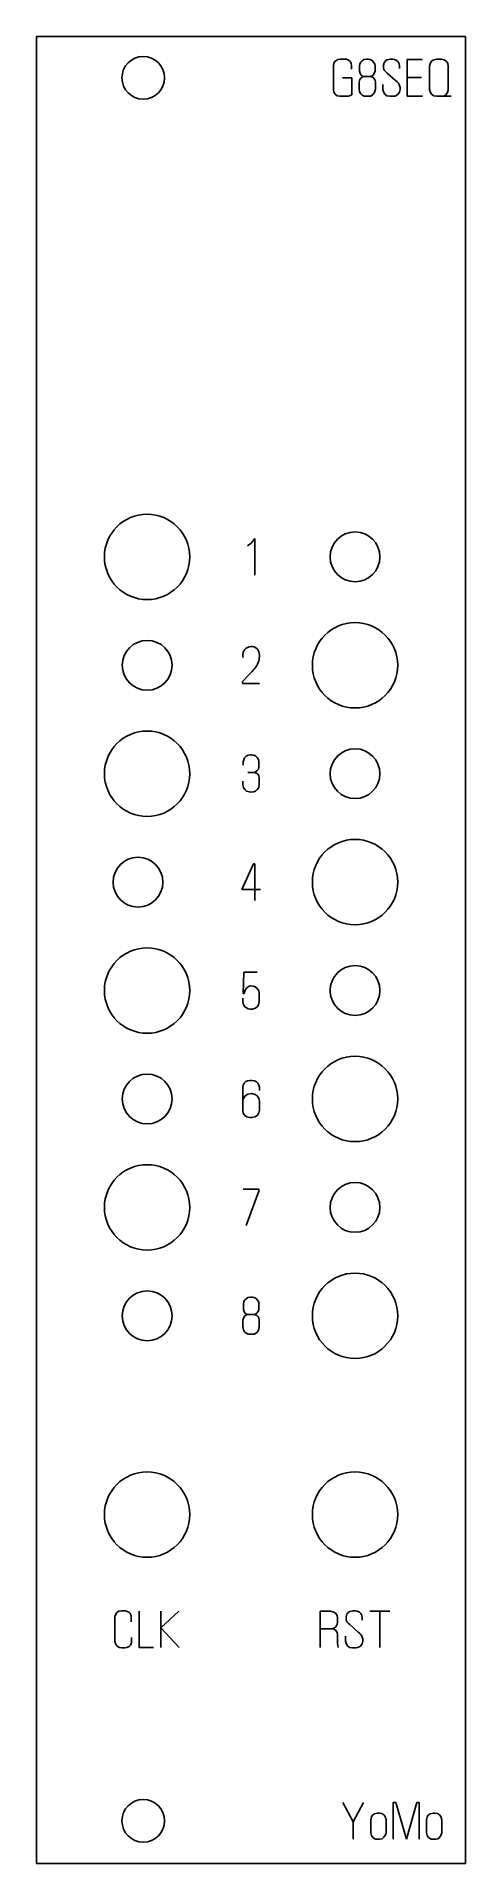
# Model space of a CAD drawing. Header units: millimetres. Extents: x 0 to 30, y 0 to 128.
import ezdxf

# ---------------------------------------------------------------- set-up
doc = ezdxf.new("R2010")
doc.units = ezdxf.units.MM
doc.layers.add('Contour', color=7, linetype='CONTINUOUS')
doc.layers.add('Engraving', color=7, linetype='CONTINUOUS')

msp = doc.modelspace()

# ---------------------------------------------------------------- linework, layer by layer
at = {"layer": 'Contour', "color": 7, "linetype": 'CONTINUOUS'}
for p, q in [((0, 0), (0, 128.4)), ((0, 128.4), (30.14, 128.4)), ((30.14, 128.4), (30.14, 0)), ((30.14, 0), (0, 0))]:
    msp.add_line(p, q, dxfattribs=at)
for centre, radius in [((7.5, 125.5), 1.5), ((7.77, 91.83), 3), ((22.38, 91.83), 1.75), ((22.38, 84.21), 3), ((7.77, 84.21), 1.75), ((7.77, 76.59), 3), ((22.38, 76.59), 1.75), ((22.38, 68.97), 3), ((7.13, 68.97), 1.75), ((7.77, 61.35), 3), ((22.38, 61.35), 1.75), ((22.38, 53.73), 3), ((7.77, 53.73), 1.75), ((7.77, 46.11), 3), ((22.38, 46.11), 1.75), ((22.38, 38.49), 3), ((7.77, 38.49), 1.75), ((7.77, 24.52), 3), ((22.38, 24.52), 3), ((7.5, 3), 1.5)]:
    msp.add_circle(centre, radius, dxfattribs=at)
at = {"layer": 'Engraving', "color": 7, "linetype": 'CONTINUOUS'}
for p, q in [((20.88354, 126.49946), (20.86335, 126.33802)), ((20.86335, 126.33802), (20.86335, 124.68317)), ((20.94408, 126.62055), (20.88354, 126.49946)), ((21.0248, 126.70128), (20.94408, 126.62055)), ((21.16607, 126.782), (21.0248, 126.70128)), ((21.32752, 126.80218), (21.16607, 126.782)), ((21.6706, 126.80218), (21.32752, 126.80218)), ((21.79169, 126.80218), (21.6706, 126.80218)), ((21.91277, 126.74164), (21.79169, 126.80218)), ((22.03386, 126.64073), (21.91277, 126.74164)), ((22.11458, 126.51965), (22.03386, 126.64073)), ((22.13476, 126.33802), (22.11458, 126.51965)), ((22.13476, 126.09584), (22.13476, 126.33802)), ((22.72072, 126.48028), (22.70054, 126.31883)), ((22.70054, 126.31883), (22.70054, 125.95557)), ((22.70054, 125.95557), (22.7409, 125.79413)), ((22.78126, 126.60137), (22.72072, 126.48028)), ((22.88217, 126.70228), (22.78126, 126.60137)), ((23.00325, 126.783), (22.88217, 126.70228)), ((23.18488, 126.80318), (23.00325, 126.783)), ((23.32615, 126.80318), (23.18488, 126.80318)), ((23.44724, 126.783), (23.32615, 126.80318)), ((23.5885, 126.72246), (23.44724, 126.783)), ((23.68941, 126.60137), (23.5885, 126.72246)), ((23.77013, 126.4601), (23.68941, 126.60137)), ((23.72977, 125.79413), (23.79031, 125.95557)), ((23.79031, 126.33902), (23.77013, 126.4601)), ((23.79031, 125.95557), (23.79031, 126.33902)), ((24.37572, 126.37938), (24.43626, 126.56101)), ((24.37572, 126.19775), (24.37572, 126.37938)), ((24.3959, 126.09684), (24.37572, 126.19775)), ((24.43626, 126.0363), (24.3959, 126.09684)), ((24.43626, 126.56101), (24.51698, 126.68209)), ((24.53717, 125.91521), (24.43626, 126.0363)), ((24.51698, 126.68209), (24.63807, 126.76282)), ((24.63807, 125.83449), (24.53717, 125.91521)), ((24.63807, 126.76282), (24.83988, 126.80318)), ((25.22332, 125.30978), (24.63807, 125.83449)), ((24.83988, 126.80318), (25.04169, 126.80318)), ((25.04169, 126.80318), (25.16278, 126.783)), ((25.16278, 126.783), (25.30405, 126.72246)), ((25.30405, 126.72246), (25.40495, 126.62155)), ((25.40495, 126.62155), (25.48568, 126.48028)), ((25.48568, 126.48028), (25.50586, 126.33902)), ((25.50586, 126.33902), (25.50586, 126.15739)), ((27.09959, 126.783), (26.05017, 126.783)), ((26.05017, 126.783), (26.05017, 124.22)), ((27.68472, 126.56101), (27.62417, 126.31883)), ((27.62417, 126.31883), (27.62417, 125.45105)), ((27.78562, 126.68209), (27.68472, 126.56101)), ((27.92689, 126.76282), (27.78562, 126.68209)), ((28.10852, 126.80318), (27.92689, 126.76282)), ((28.4516, 126.80318), (28.10852, 126.80318)), ((28.65341, 126.76282), (28.4516, 126.80318)), ((28.81486, 126.64173), (28.65341, 126.76282)), ((28.89558, 126.52065), (28.81486, 126.64173)), ((28.93594, 126.31883), (28.89558, 126.52065)), ((28.93594, 124.68417), (28.93594, 126.31883)), ((20.86335, 124.68317), (20.88354, 124.50154)), ((22.15494, 125.49041), (21.48897, 125.49041)), ((22.15494, 124.29972), (22.15494, 125.49041)), ((22.72072, 125.3905), (22.66017, 125.18869)), ((22.66017, 125.18869), (22.66017, 124.98688)), ((22.66017, 124.98688), (22.66017, 124.74471)), ((22.66017, 124.74471), (22.70054, 124.52272)), ((22.80144, 125.49141), (22.72072, 125.3905)), ((22.7409, 125.79413), (22.80144, 125.69322)), ((22.80144, 125.69322), (22.96289, 125.59231)), ((22.96289, 125.59231), (22.80144, 125.49141)), ((22.96289, 125.59231), (23.50778, 125.59231)), ((23.50778, 125.59231), (23.64905, 125.69322)), ((23.64905, 125.51159), (23.50778, 125.59231)), ((23.64905, 125.69322), (23.72977, 125.79413)), ((23.72977, 125.43087), (23.64905, 125.51159)), ((23.79031, 125.32996), (23.72977, 125.43087)), ((23.74995, 124.46217), (23.79031, 124.62362)), ((23.8105, 125.18869), (23.79031, 125.32996)), ((23.79031, 124.62362), (23.8105, 124.70435)), ((23.8105, 124.70435), (23.8105, 125.18869)), ((24.33535, 125.02724), (24.33535, 124.68417)), ((24.33535, 124.68417), (24.37572, 124.50254)), ((25.34441, 125.20887), (25.22332, 125.30978)), ((25.42513, 125.12815), (25.34441, 125.20887)), ((25.50586, 124.9667), (25.42513, 125.12815)), ((25.54622, 124.82543), (25.50586, 124.9667)), ((25.50586, 124.48235), (25.54622, 124.68417)), ((25.54622, 124.68417), (25.54622, 124.82543)), ((27.05923, 125.53177), (26.05017, 125.53177)), ((27.62417, 125.45105), (27.62417, 124.68417)), ((27.62417, 124.68417), (27.68472, 124.46217)), ((28.89558, 124.50254), (28.93594, 124.68417)), ((20.88354, 124.50154), (20.98444, 124.34009)), ((20.98444, 124.34009), (21.12571, 124.23918)), ((21.12571, 124.23918), (21.30734, 124.19882)), ((21.30734, 124.19882), (21.48897, 124.19882)), ((21.48897, 124.19882), (21.71096, 124.19882)), ((21.71096, 124.19882), (21.93295, 124.219)), ((21.93295, 124.219), (22.15494, 124.29972)), ((22.70054, 124.52272), (22.78126, 124.38145)), ((22.78126, 124.38145), (22.88217, 124.28054)), ((22.88217, 124.28054), (23.02343, 124.22)), ((23.02343, 124.22), (23.18488, 124.19982)), ((23.18488, 124.19982), (23.32615, 124.19982)), ((23.32615, 124.19982), (23.4876, 124.22)), ((23.4876, 124.22), (23.62887, 124.32091)), ((23.62887, 124.32091), (23.74995, 124.46217)), ((24.37572, 124.50254), (24.47662, 124.34109)), ((24.47662, 124.34109), (24.61789, 124.24018)), ((24.61789, 124.24018), (24.8197, 124.19982)), ((24.8197, 124.19982), (25.06187, 124.19982)), ((25.06187, 124.19982), (25.20314, 124.22)), ((25.20314, 124.22), (25.38477, 124.32091)), ((25.38477, 124.32091), (25.50586, 124.48235)), ((26.05017, 124.22), (27.11977, 124.22)), ((27.68472, 124.46217), (27.76544, 124.34109)), ((27.76544, 124.34109), (27.90671, 124.24018)), ((27.90671, 124.24018), (28.10852, 124.19982)), ((28.10852, 124.19982), (28.4516, 124.19982)), ((28.4516, 124.19982), (28.63323, 124.22)), ((28.63323, 124.22), (28.7745, 124.32091)), ((28.63323, 124.22), (29.13776, 124.22)), ((29.13776, 124.22), (28.63323, 124.22)), ((28.7745, 124.32091), (28.89558, 124.50254)), ((14.81335, 92.60747), (15.07571, 92.7891)), ((15.07571, 92.7891), (15.33806, 93.112)), ((15.33806, 93.112), (15.33806, 90.549)), ((14.94434, 83.55461), (14.48017, 83.07027)), ((14.48017, 83.07027), (14.48017, 82.929)), ((14.48017, 82.929), (15.67086, 82.929)), ((15.67086, 82.929), (14.48017, 82.929)), ((14.56072, 77.56928), (14.52035, 77.42802)), ((14.52035, 77.42802), (14.52035, 77.18584)), ((14.62126, 77.71055), (14.56072, 77.56928)), ((14.72217, 77.81146), (14.62126, 77.71055)), ((14.86343, 77.89218), (14.72217, 77.81146)), ((15.02488, 77.91236), (14.86343, 77.89218)), ((15.12579, 77.91236), (15.02488, 77.91236)), ((15.24687, 77.89218), (15.12579, 77.91236)), ((15.38814, 77.85182), (15.24687, 77.89218)), ((15.50923, 77.73073), (15.38814, 77.85182)), ((15.58995, 77.58946), (15.50923, 77.73073)), ((15.61013, 77.42802), (15.58995, 77.58946)), ((15.58995, 76.90331), (15.61013, 77.04457)), ((15.61013, 77.04457), (15.61013, 77.42802)), ((14.50017, 76.0557), (14.50017, 75.81353)), ((14.50017, 75.81353), (14.54054, 75.61172)), ((15.3276, 76.68131), (14.84325, 76.68131)), ((14.84325, 76.68131), (15.3276, 76.68131)), ((15.3276, 76.68131), (15.48905, 76.8024)), ((15.50923, 76.60059), (15.3276, 76.68131)), ((15.48905, 76.8024), (15.58995, 76.90331)), ((15.61013, 76.45932), (15.50923, 76.60059)), ((15.6505, 76.27769), (15.61013, 76.45932)), ((15.61013, 75.61172), (15.6505, 75.81353)), ((15.6505, 75.81353), (15.6505, 76.27769)), ((14.54054, 75.61172), (14.64144, 75.47045)), ((14.64144, 75.47045), (14.76253, 75.36954)), ((14.76253, 75.36954), (14.96434, 75.309)), ((14.96434, 75.309), (15.06524, 75.28882)), ((15.06524, 75.28882), (15.24687, 75.309)), ((15.24687, 75.309), (15.38814, 75.36954)), ((15.38814, 75.36954), (15.50923, 75.47045)), ((15.50923, 75.47045), (15.61013, 75.61172)), ((15.2476, 70.252), (14.42017, 68.45588)), ((15.3485, 70.252), (15.2476, 70.252)), ((15.3485, 67.689), (15.3485, 70.252)), ((14.42017, 68.45588), (15.73194, 68.45588)), ((14.56072, 62.632), (14.52035, 61.1386)), ((15.50923, 62.632), (14.56072, 62.632)), ((14.76253, 61.52204), (14.9038, 61.64313)), ((14.9038, 61.64313), (15.04506, 61.68349)), ((15.04506, 61.68349), (15.22669, 61.66331)), ((15.22669, 61.66331), (15.36796, 61.62294)), ((14.50017, 60.55335), (14.50017, 60.8157)), ((14.54054, 60.35154), (14.50017, 60.55335)), ((14.52035, 61.1386), (14.5809, 61.1386)), ((14.64144, 60.21027), (14.54054, 60.35154)), ((14.5809, 61.1386), (14.66162, 61.38077)), ((14.66162, 61.38077), (14.76253, 61.52204)), ((15.36796, 61.62294), (15.50923, 61.50186)), ((15.50923, 61.50186), (15.61013, 61.34041)), ((15.58995, 60.35154), (15.50923, 60.21027)), ((15.6505, 60.55335), (15.58995, 60.35154)), ((15.61013, 61.34041), (15.6505, 61.17896)), ((15.6505, 61.17896), (15.6505, 60.55335)), ((14.86343, 60.069), (14.64144, 60.21027)), ((15.0047, 60.04882), (14.86343, 60.069)), ((15.18633, 60.04882), (15.0047, 60.04882)), ((15.38814, 60.10936), (15.18633, 60.04882)), ((15.50923, 60.21027), (15.38814, 60.10936)), ((14.53072, 54.70928), (14.49035, 54.52765)), ((14.49035, 54.52765), (14.49035, 53.53878)), ((14.6518, 53.9424), (14.49035, 53.70023)), ((14.59126, 54.83037), (14.53072, 54.70928)), ((14.71235, 54.95146), (14.59126, 54.83037)), ((14.85361, 54.06349), (14.6518, 53.9424)), ((14.83343, 55.012), (14.71235, 54.95146)), ((14.99488, 55.03218), (14.83343, 55.012)), ((15.09579, 54.10385), (14.85361, 54.06349)), ((15.13615, 55.03218), (14.99488, 55.03218)), ((15.35814, 54.04331), (15.09579, 54.10385)), ((15.31778, 55.012), (15.13615, 55.03218)), ((15.45905, 54.93128), (15.31778, 55.012)), ((15.49941, 53.9424), (15.35814, 54.04331)), ((15.55995, 54.83037), (15.45905, 54.93128)), ((15.6205, 53.76077), (15.49941, 53.9424)), ((15.6205, 54.70928), (15.55995, 54.83037)), ((15.66086, 54.52765), (15.6205, 54.70928)), ((15.66086, 54.32584), (15.66086, 54.52765)), ((14.49035, 53.53878), (14.49035, 52.93335)), ((14.49035, 52.93335), (14.53072, 52.73154)), ((14.53072, 52.73154), (14.63162, 52.57009)), ((15.51959, 52.59027), (15.6205, 52.75172)), ((15.66086, 53.57914), (15.6205, 53.76077)), ((15.6205, 52.75172), (15.66086, 52.93335)), ((15.66086, 52.93335), (15.66086, 53.57914)), ((14.63162, 52.57009), (14.77289, 52.46918)), ((14.77289, 52.46918), (14.99488, 52.42882)), ((14.99488, 52.42882), (15.13615, 52.42882)), ((15.13615, 52.42882), (15.35814, 52.46918)), ((15.35814, 52.46918), (15.51959, 52.59027)), ((14.52017, 47.392), (15.63013, 47.392)), ((15.63013, 47.25073), (14.72198, 44.829)), ((15.63013, 47.392), (15.63013, 47.25073)), ((14.56072, 39.46928), (14.54054, 39.30783)), ((14.54054, 39.30783), (14.54054, 38.94457)), ((14.54054, 38.94457), (14.5809, 38.78313)), ((14.62126, 39.59037), (14.56072, 39.46928)), ((14.5809, 38.78313), (14.64144, 38.68222)), ((14.72217, 39.69128), (14.62126, 39.59037)), ((14.64144, 38.68222), (14.80289, 38.58131)), ((14.80289, 38.58131), (14.64144, 38.48041)), ((14.84325, 39.772), (14.72217, 39.69128)), ((14.80289, 38.58131), (15.34778, 38.58131)), ((15.02488, 39.79218), (14.84325, 39.772)), ((15.16615, 39.79218), (15.02488, 39.79218)), ((15.28724, 39.772), (15.16615, 39.79218)), ((15.4285, 39.71146), (15.28724, 39.772)), ((15.34778, 38.58131), (15.48905, 38.68222)), ((15.48905, 38.50059), (15.34778, 38.58131)), ((15.52941, 39.59037), (15.4285, 39.71146)), ((15.48905, 38.68222), (15.56977, 38.78313)), ((15.61013, 39.4491), (15.52941, 39.59037)), ((15.56977, 38.78313), (15.63031, 38.94457)), ((15.63031, 39.32802), (15.61013, 39.4491)), ((15.63031, 38.94457), (15.63031, 39.32802)), ((14.56072, 38.3795), (14.50017, 38.17769)), ((14.50017, 38.17769), (14.50017, 37.97588)), ((14.50017, 37.97588), (14.50017, 37.73371)), ((14.50017, 37.73371), (14.54054, 37.51172)), ((14.54054, 37.51172), (14.62126, 37.37045)), ((14.64144, 38.48041), (14.56072, 38.3795)), ((14.62126, 37.37045), (14.72217, 37.26954)), ((14.72217, 37.26954), (14.86343, 37.209)), ((15.3276, 37.209), (15.46887, 37.30991)), ((15.46887, 37.30991), (15.58995, 37.45117)), ((15.56977, 38.41987), (15.48905, 38.50059)), ((15.63031, 38.31896), (15.56977, 38.41987)), ((15.58995, 37.45117), (15.63031, 37.61262)), ((15.6505, 38.17769), (15.63031, 38.31896)), ((15.63031, 37.61262), (15.6505, 37.69335)), ((15.6505, 37.69335), (15.6505, 38.17769)), ((14.86343, 37.209), (15.02488, 37.18882)), ((15.02488, 37.18882), (15.16615, 37.18882)), ((15.16615, 37.18882), (15.3276, 37.209)), ((5.5709, 17.51001), (5.51035, 17.34856)), ((5.51035, 17.34856), (5.51035, 15.63317)), ((5.65162, 17.63109), (5.5709, 17.51001)), ((5.79289, 17.732), (5.65162, 17.63109)), ((5.97452, 17.75218), (5.79289, 17.732)), ((6.25706, 17.75218), (5.97452, 17.75218)), ((6.37814, 17.71182), (6.25706, 17.75218)), ((6.47905, 17.65128), (6.37814, 17.71182)), ((6.57995, 17.57055), (6.47905, 17.65128)), ((6.6405, 17.42928), (6.57995, 17.57055)), ((6.66068, 17.28802), (6.6405, 17.42928)), ((6.66068, 16.9853), (6.66068, 17.28802)), ((7.20635, 17.732), (7.20635, 15.169)), ((8.73935, 17.732), (8.73935, 15.169)), ((9.99058, 17.732), (8.73935, 16.5615)), ((19.93835, 15.169), (19.93835, 17.732)), ((19.93835, 17.732), (20.66487, 17.732)), ((20.66487, 17.732), (20.88687, 17.67146)), ((20.88687, 17.67146), (21.02813, 17.57055)), ((21.02813, 17.57055), (21.12904, 17.42928)), ((21.12904, 16.80367), (21.02813, 16.64222)), ((21.12904, 17.42928), (21.14922, 17.24765)), ((21.14922, 16.96512), (21.12904, 16.80367)), ((21.14922, 17.24765), (21.14922, 16.96512)), ((21.75472, 17.32838), (21.81526, 17.51001)), ((21.75472, 17.14675), (21.75472, 17.32838)), ((21.7749, 17.04584), (21.75472, 17.14675)), ((21.81526, 16.9853), (21.7749, 17.04584)), ((21.81526, 17.51001), (21.89598, 17.63109)), ((21.91617, 16.86421), (21.81526, 16.9853)), ((21.89598, 17.63109), (22.01707, 17.71182)), ((22.01707, 16.78349), (21.91617, 16.86421)), ((22.01707, 17.71182), (22.21888, 17.75218)), ((22.60232, 16.25878), (22.01707, 16.78349)), ((22.21888, 17.75218), (22.42069, 17.75218)), ((22.42069, 17.75218), (22.54178, 17.732)), ((22.54178, 17.732), (22.68305, 17.67146)), ((22.68305, 17.67146), (22.78395, 17.57055)), ((22.78395, 17.57055), (22.86468, 17.42928)), ((22.86468, 17.42928), (22.88486, 17.28802)), ((22.88486, 17.28802), (22.88486, 17.10639)), ((23.42917, 17.732), (24.82167, 17.732)), ((24.11533, 15.169), (24.11533, 17.732)), ((5.51035, 15.63317), (5.55072, 15.45154)), ((5.55072, 15.45154), (5.61126, 15.33045)), ((6.60013, 15.35063), (6.68086, 15.51208)), ((6.68086, 15.63317), (6.68086, 15.87534)), ((6.68086, 15.51208), (6.68086, 15.63317)), ((8.73935, 16.5615), (10.03094, 15.169)), ((20.68506, 16.48077), (19.93835, 16.48077)), ((20.90705, 16.54131), (20.68506, 16.48077)), ((20.68506, 16.48077), (20.86669, 16.48077)), ((20.86669, 16.48077), (21.02813, 16.37987)), ((21.02813, 16.64222), (20.90705, 16.54131)), ((21.02813, 16.37987), (21.12904, 16.2386)), ((21.12904, 16.2386), (21.14922, 16.09733)), ((21.14922, 16.09733), (21.14922, 15.47172)), ((21.14922, 15.47172), (21.1694, 15.33045)), ((21.71435, 15.97624), (21.71435, 15.63317)), ((21.71435, 15.63317), (21.75472, 15.45154)), ((21.75472, 15.45154), (21.85562, 15.29009)), ((22.72341, 16.15787), (22.60232, 16.25878)), ((22.80413, 16.07715), (22.72341, 16.15787)), ((22.76377, 15.26991), (22.88486, 15.43135)), ((22.88486, 15.9157), (22.80413, 16.07715)), ((22.92522, 15.77443), (22.88486, 15.9157)), ((22.88486, 15.43135), (22.92522, 15.63317)), ((22.92522, 15.63317), (22.92522, 15.77443)), ((5.61126, 15.33045), (5.73235, 15.22954)), ((5.73235, 15.22954), (5.83325, 15.169)), ((5.83325, 15.169), (5.9947, 15.14882)), ((5.9947, 15.14882), (6.19651, 15.14882)), ((6.19651, 15.14882), (6.33778, 15.169)), ((6.33778, 15.169), (6.49923, 15.24972)), ((6.49923, 15.24972), (6.60013, 15.35063)), ((7.20635, 15.169), (8.21541, 15.169)), ((21.1694, 15.33045), (21.18958, 15.169)), ((21.85562, 15.29009), (21.99689, 15.18918)), ((21.99689, 15.18918), (22.1987, 15.14882)), ((22.1987, 15.14882), (22.44087, 15.14882)), ((22.44087, 15.14882), (22.58214, 15.169)), ((22.58214, 15.169), (22.76377, 15.26991)), ((22.25587, 2.92987), (21.52935, 4.282)), ((22.98239, 4.282), (22.25587, 2.92987)), ((25.06217, 1.719), (25.06217, 4.282)), ((25.06217, 4.282), (25.2438, 4.282)), ((25.2438, 4.282), (25.9905, 1.719)), ((25.9905, 1.719), (26.71702, 4.282)), ((26.71702, 4.282), (26.89865, 4.282)), ((26.89865, 4.282), (26.89865, 1.719)), ((22.25587, 2.92987), (22.25587, 1.719)), ((23.52754, 3.27294), (23.48717, 3.07113)), ((23.48717, 3.07113), (23.48717, 2.62715)), ((23.48717, 2.62715), (23.48717, 2.1428)), ((23.60826, 3.39403), (23.52754, 3.27294)), ((23.74953, 3.49494), (23.60826, 3.39403)), ((23.95134, 3.5353), (23.74953, 3.49494)), ((24.09261, 3.5353), (23.95134, 3.5353)), ((24.25406, 3.51512), (24.09261, 3.5353)), ((24.39532, 3.41421), (24.25406, 3.51512)), ((24.49623, 3.29313), (24.39532, 3.41421)), ((24.55677, 3.07113), (24.49623, 3.29313)), ((24.55677, 2.1428), (24.55677, 3.07113)), ((27.44354, 3.27294), (27.40317, 3.07113)), ((27.40317, 3.07113), (27.40317, 2.62715)), ((27.40317, 2.62715), (27.40317, 2.1428)), ((27.52426, 3.39403), (27.44354, 3.27294)), ((27.66553, 3.49494), (27.52426, 3.39403)), ((27.86734, 3.5353), (27.66553, 3.49494)), ((28.00861, 3.5353), (27.86734, 3.5353)), ((28.17006, 3.51512), (28.00861, 3.5353)), ((28.31132, 3.41421), (28.17006, 3.51512)), ((28.41223, 3.29313), (28.31132, 3.41421)), ((28.47277, 3.07113), (28.41223, 3.29313)), ((28.47277, 2.1428), (28.47277, 3.07113)), ((23.48717, 2.1428), (23.52754, 1.96117)), ((23.52754, 1.96117), (23.62844, 1.81991)), ((23.62844, 1.81991), (23.81007, 1.719)), ((23.81007, 1.719), (23.95134, 1.69882)), ((23.95134, 1.69882), (24.13297, 1.69882)), ((24.13297, 1.69882), (24.29442, 1.73918)), ((24.29442, 1.73918), (24.4155, 1.84009)), ((24.4155, 1.84009), (24.51641, 2.00154)), ((24.51641, 2.00154), (24.55677, 2.1428)), ((27.40317, 2.1428), (27.44354, 1.96117)), ((27.44354, 1.96117), (27.54444, 1.81991)), ((27.54444, 1.81991), (27.72607, 1.719)), ((27.72607, 1.719), (27.86734, 1.69882)), ((27.86734, 1.69882), (28.04897, 1.69882)), ((28.04897, 1.69882), (28.21042, 1.73918)), ((28.21042, 1.73918), (28.3315, 1.84009)), ((28.3315, 1.84009), (28.43241, 2.00154)), ((28.43241, 2.00154), (28.47277, 2.1428))]:
    msp.add_line(p, q, dxfattribs=at)
for centre, radius, start, end in [((15.08264, 84.94006), 0.5886, 103.5901, 197.25422), ((15.10163, 84.98203), 0.553, 6.85332, 106.52541), ((14.42817, 84.86672), 1.23587, -32.62504, 8.43552), ((12.93991, 85.71927), 2.95016, 312.79903, 329.01325)]:
    msp.add_arc(centre, radius, start, end, dxfattribs=at)

doc.saveas('drawing.dxf')
